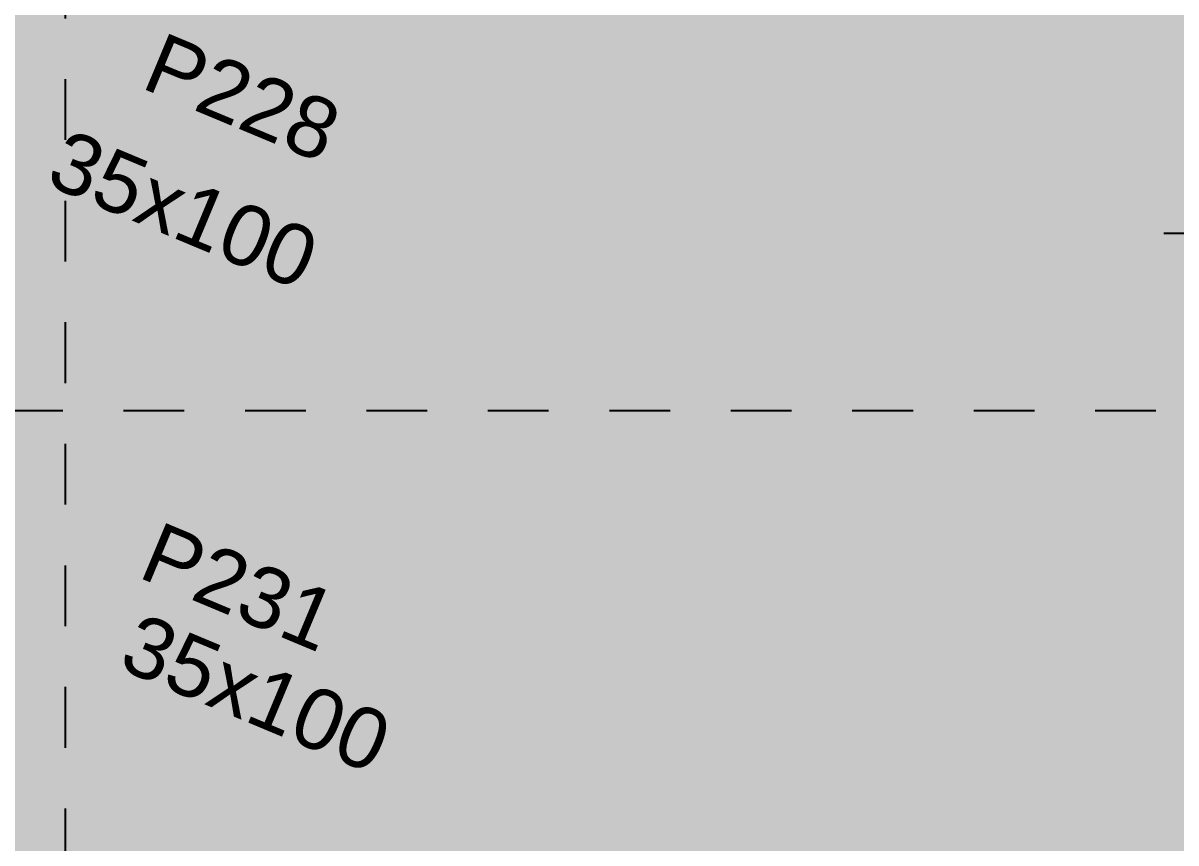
# Model space of a CAD drawing. Header units: metres. Extents: x -41 to 570, y -54 to 184.
# Drawn here: x 4.94 to 6.838, y -3.917 to -2.568 of the extents above; entities that cross this region are included whole.
import ezdxf

# ---------------------------------------------------------------- set-up
doc = ezdxf.new("R2010")
doc.units = ezdxf.units.M
doc.linetypes.add('DASHEDX2', pattern=[1.5, 1, -0.5])
doc.linetypes.add('ESTILO_TQS_0004', pattern=[1.12, 0.5, -0.2, 0.01, -0.2, 0.01, -0.2])
for name, color, linetype in [('1', 232, 'DASHEDX2'), ('12', 232, 'Continuous'), ('205', 232, 'ESTILO_TQS_0004'), ('9', 232, 'Continuous'), ('ARQ-SIM', 1, 'Continuous')]:
    doc.layers.add(name, color=color, linetype=linetype)
doc.layers.add('PUC$0$ARQ-FORRO', color=9, linetype='Continuous', lineweight=5)
doc.styles.add('Adesa', font='ARIALN.TTF')
doc.styles.get("Standard").update_dxf_attribs({"font": 'arial.ttf'})

# ---------------------------------------------------------------- blocks, each defined once
blk = doc.blocks.new('PUC$0$forro area comum')
at = {"layer": 'PUC$0$ARQ-FORRO'}
h = blk.add_hatch(color=256, dxfattribs=at)
h.dxf.hatch_style = 1
h.paths.add_polyline_path([(11.6882, 2.455), (11.6882, 2.0562), (14.5982, 2.0547), (14.5982, 2.455), (22.4606, 2.455), (22.4606, 2.0562), (25.295, 2.056), (25.295, 2.4552), (26.4562, 2.4546), (26.4563, 3.9549), (5.17, 3.9599), (5.0963, 3.9584), (3.8246, 3.96), (3.825, 9.24), (2.3202, 9.2404), (2.3201, 3.955), (-1.06, 3.955), (-1.06, 4.3049), (-0.355, 4.305), (-0.355, 4.5591), (-0.2032, 4.5606), (-0.2032, 8.4256), (-4.865, 8.4256), (-4.865, 4.9649), (-4.6551, 4.9649), (-4.655, 4.1049), (-3.945, 4.1049), (-3.945, 3.9549), (-11.1863, 3.9549), (-11.1863, 2.455), (-10.025, 2.455), (-10.025, 2.0558), (-7.1264, 2.0558), (-7.1264, 2.455)])
blk = doc.blocks.new('PUC')
at = {"layer": 'PUC$0$ARQ-FORRO'}
blk.add_blockref('PUC$0$forro area comum', (0, 0), dxfattribs=at)
blk = doc.blocks.new('NipAcOs')
at = {"layer": 'ARQ-SIM'}
h = blk.add_hatch(color=256, dxfattribs=at)
h.dxf.hatch_style = 1
h.paths.add_polyline_path([(0, 0.15, 0.414214), (-0.15, 0), (0, 0)])
h.paths.add_polyline_path([(0.15, 0), (0, 0), (0, -0.15, 0.414214)])
for p, q in [((0, -0.25), (0, 0.25)), ((-0.25, 0), (0.15, 0)), ((0.15, 0), (1.5834, 0))]:
    blk.add_line(p, q, dxfattribs=at)
blk.add_circle((0, 0), 0.15, dxfattribs=at)
at = {"style": 'Adesa'}
for p in [(0.204, 0.06), (0.204, -0.24)]:
    blk.add_attdef('000,00', p, '', height=0.2, dxfattribs=at)
blk = doc.blocks.new('est-lo-08-6sa-r00')
at = {"layer": '1'}
blk.add_lwpolyline([(614.87153, -172.479391), (556.711689, -33.129338)], dxfattribs=at)
at = {"layer": '205'}
blk.add_line((-3429.010899, -1778.446548), (2212.80602, 576.256213), dxfattribs=at)
at = {"layer": '12', "linetype": 'Continuous'}
for p in [(568.121894, -69.773871), (609.828588, -138.625554)]:
    blk.add_text('35x100', height=9.975, dxfattribs=at).set_placement(p)
at = {"layer": '9', "linetype": 'Continuous'}
for s, p in [('P228', (576.535758, -49.054464)), ('P231', (607.084612, -123.554984))]:
    blk.add_text(s, height=10, dxfattribs=at).set_placement(p)

msp = doc.modelspace()

# ---------------------------------------------------------------- block references
at = {"rotation": 180}
msp.add_blockref('PUC', (0, 0), dxfattribs=at)
at = {"linetype": 'Continuous', "xscale": 0.01, "yscale": 0.01, "zscale": 0.01, "rotation": 337.346050855639}
msp.add_blockref('est-lo-08-6sa-r00', (0, 0), dxfattribs=at)
at = {"layer": 'ARQ-SIM'}
ref = msp.add_blockref('NipAcOs', (6.931, -2.9133), dxfattribs=dict(at, xscale=0.45, yscale=0.45, zscale=0.45))
ref.add_attrib('000,00', '34,34 NO', (7.0228, -3.0213), dxfattribs={"layer": '0', "color": 2, "height": 0.09, "style": 'Adesa'})
ref.add_attrib('000,00', '34,37 NA', (7.0228, -2.8863), dxfattribs={"layer": '0', "color": 2, "height": 0.09, "style": 'Adesa'})

doc.saveas('drawing.dxf')
